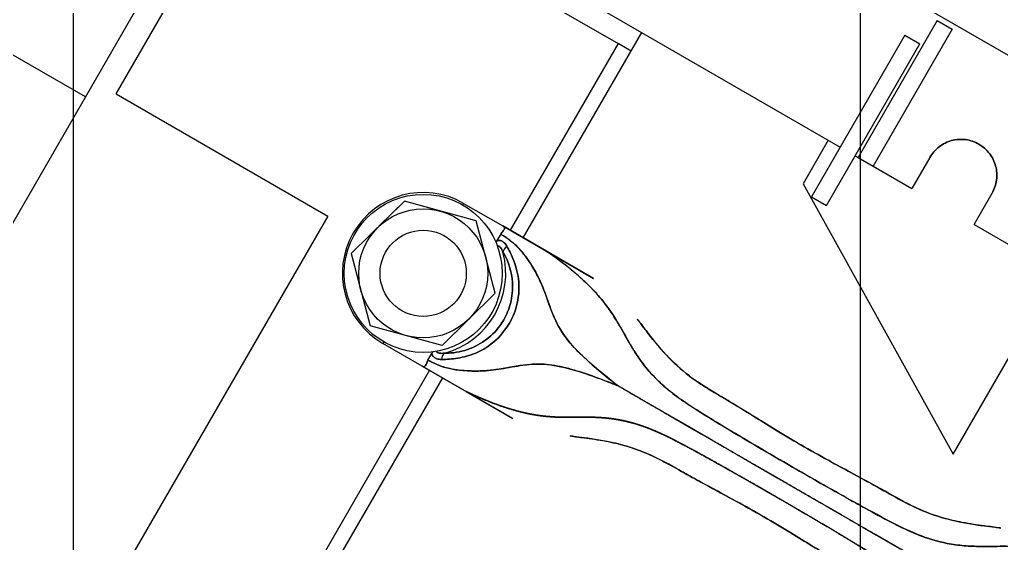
# Model space of a CAD drawing. Header units: metres. Extents: x 0 to 63075, y 0 to 44550.
# Drawn here: x 52174.53 to 52215.58, y 37444.13 to 37466.02 of the extents above; entities that cross this region are included whole.
import ezdxf

# ---------------------------------------------------------------- set-up
doc = ezdxf.new("R2010")
doc.units = ezdxf.units.M
doc.header["$LTSCALE"] = 75
for name, color, linetype in [('AI-Hatch mob', 7, 'Continuous'), ('GSB', 7, 'Continuous'), ('ML6', 1, 'Continuous'), ('SL1', 8, 'Continuous')]:
    doc.layers.add(name, color=color, linetype=linetype)

# ---------------------------------------------------------------- blocks, each defined once
blk = doc.blocks.new('A$C6bae614f')
at = {"layer": 'SL1'}
for p, q in [((361617.88, 24046.63), (361617.9, 24629.31)), ((361836.97, 24629.31), (361836.96, 24046.62)), ((361629.79, 24290.6), (361715.14, 24438.43)), ((361684.73, 24399.75), (361517.22, 24109.64)), ((361792.23, 24350.98), (361973.26, 24246.46)), ((361735.74, 24324.11), (361769.52, 24304.61)), ((361747.4, 24324.3), (361831.4, 24275.8)), ((361621.23, 24289.77), (361578.1, 24314.67)), ((361858.41, 24311.02), (361836.41, 24272.91)), ((361858.41, 24311.02), (361862.53, 24308.64)), ((361743.13, 24250.56), (361776.13, 24307.72)), ((361862.53, 24308.64), (361840.53, 24270.53)), ((361769.52, 24304.61), (361739.51, 24252.65)), ((361773.13, 24302.52), (361769.52, 24304.61)), ((361849.41, 24306.98), (361823.4, 24261.95)), ((361827.54, 24259.56), (361853.54, 24304.59)), ((361849.41, 24306.98), (361853.54, 24304.59)), ((361629.79, 24290.6), (361688.68, 24256.6)), ((361828.02, 24277.76), (361821.02, 24265.63)), ((361835.54, 24273.41), (361836.41, 24272.91)), ((361836.41, 24272.91), (361851.32, 24264.3)), ((361856.32, 24272.96), (361851.32, 24264.3)), ((361821.02, 24265.63), (361862.8, 24190.36)), ((361823.4, 24261.95), (361827.54, 24259.56)), ((361868.64, 24254.3), (361873.64, 24262.96)), ((361695.23, 24246.16), (361710.02, 24260.77)), ((361710.02, 24260.77), (361702.92, 24253.77)), ((361730.06, 24255.27), (361710.02, 24260.77)), ((361726.52, 24260.15), (361726.27, 24259.71)), ((361726.52, 24260.15), (361737.44, 24253.85)), ((361688.68, 24256.6), (361615.17, 24129.29)), ((361735.32, 24235.16), (361730.06, 24255.27)), ((361737.44, 24253.85), (361762.71, 24239.25)), ((361749.61, 24246.82), (361737.44, 24253.85)), ((361868.64, 24254.3), (361883.56, 24245.69)), ((361736.84, 24251.58), (361735.81, 24249.78)), ((361695.23, 24246.16), (361700.49, 24226.06)), ((361762.71, 24239.25), (361749.61, 24246.82)), ((361862.8, 24190.36), (361891.95, 24240.84)), ((361720.53, 24220.55), (361735.32, 24235.16)), ((361720.53, 24220.55), (361700.49, 24226.06)), ((361727.62, 24227.56), (361720.53, 24220.55)), ((361704.27, 24221.61), (361704.02, 24221.18)), ((361714.94, 24214.88), (361704.02, 24221.18)), ((361716.6, 24216.53), (361717.64, 24218.32)), ((361714.94, 24214.88), (361727.2, 24207.8)), ((361740.21, 24200.28), (361714.94, 24214.88)), ((361721.5, 24214.46), (361721.51, 24214.47)), ((361717.01, 24213.68), (361677.51, 24145.26)), ((361720.63, 24211.59), (361681.12, 24143.18)), ((361727.2, 24207.8), (361740.21, 24200.28))]:
    blk.add_line(p, q, dxfattribs=at)
for radius in [22, 17.96, 12]:
    blk.add_circle((361715.27, 24240.66), radius, dxfattribs=at)
for centre, radius, start, end in [((361715.27, 24240.66), 22.5, 59.9981, 239.9981), ((361738.4, 24250.67), 1.8, 141.5476, 149.9894), ((361738.47, 24248.24), 3.08, 150.0181, 161.8204), ((361715.27, 24240.66), 22.98, 285.0897, 14.9065), ((361718.17, 24215.63), 1.8, 150.004, 158.4816)]:
    blk.add_arc(centre, radius, start, end, dxfattribs=at)
for centre, major_axis, ratio, start_param, end_param in [((361740.21, 24247.3), (-2.61, -1.5), 0.580264, 5.036433, 5.849763), ((361724.82, 24214.02), (7.14, -4.37), 0.604145, 3.031721, 3.156716), ((361724.82, 24214.02), (-7.14, 4.37), 0.604145, 6.173313, 6.298309), ((361721.99, 24215.75), (0, 3.01), 0.580264, 0.433422, 1.246752)]:
    blk.add_ellipse(centre, major_axis=major_axis, ratio=ratio, start_param=start_param, end_param=end_param, dxfattribs=at)
for points, degree, knots in [([(361856.32, 24272.96), (361856.95, 24274.05), (361857.84, 24275.08), (361858.9, 24275.9), (361859.95, 24276.71), (361861.18, 24277.3), (361862.39, 24277.62), (361863.61, 24277.95), (361864.97, 24278.05), (361866.29, 24277.88), (361867.61, 24277.7), (361868.89, 24277.25), (361869.98, 24276.62), (361871.07, 24275.99), (361872.11, 24275.11), (361872.92, 24274.05), (361873.73, 24272.99), (361874.32, 24271.76), (361874.64, 24270.55), (361874.97, 24269.34), (361875.07, 24267.98), (361874.9, 24266.66), (361874.72, 24265.33), (361874.27, 24264.05), (361873.64, 24262.96)], 3, [0, 0, 0, 0, 0.376935, 0.376935, 0.376935, 0.753869, 0.753869, 0.753869, 1.130803, 1.130803, 1.130803, 1.507737, 1.507737, 1.507737, 1.88467, 1.88467, 1.88467, 2.261604, 2.261604, 2.261604, 2.638539, 2.638539, 2.638539, 3.015474, 3.015474, 3.015474, 3.015474]), ([(361873.64, 24262.96), (361874.27, 24264.05), (361874.72, 24265.33), (361874.9, 24266.66), (361875.07, 24267.98), (361874.97, 24269.34), (361874.64, 24270.55), (361874.32, 24271.76), (361873.73, 24272.99), (361872.92, 24274.05), (361872.11, 24275.11), (361871.07, 24275.99), (361869.98, 24276.62), (361868.89, 24277.25), (361867.61, 24277.7), (361866.29, 24277.88), (361864.97, 24278.05), (361863.61, 24277.95), (361862.39, 24277.62), (361861.18, 24277.3), (361859.95, 24276.71), (361858.9, 24275.9), (361857.84, 24275.08), (361856.95, 24274.05), (361856.32, 24272.96)], 3, [-3.015474, -3.015474, -3.015474, -3.015474, -2.638539, -2.638539, -2.638539, -2.261604, -2.261604, -2.261604, -1.88467, -1.88467, -1.88467, -1.507737, -1.507737, -1.507737, -1.130803, -1.130803, -1.130803, -0.753869, -0.753869, -0.753869, -0.376935, -0.376935, -0.376935, 0, 0, 0, 0]), ([(361737.44, 24253.85), (361737.49, 24253.82), (361737.53, 24253.79), (361737.58, 24253.76), (361737.69, 24253.69), (361737.78, 24253.61), (361737.84, 24253.52), (361737.89, 24253.45), (361737.92, 24253.38), (361737.93, 24253.31), (361737.93, 24253.23), (361737.91, 24253.14), (361737.87, 24253.05), (361737.83, 24252.94), (361737.75, 24252.81), (361737.66, 24252.68), (361737.57, 24252.54), (361737.46, 24252.4), (361737.34, 24252.25), (361737.23, 24252.1), (361737.11, 24251.95), (361736.99, 24251.8)], 3, [0, 0, 0, 0, 0.0220581, 0.0220581, 0.0220581, 0.0768058, 0.0768058, 0.0768058, 0.1203048, 0.1203048, 0.1203048, 0.1659501, 0.1659501, 0.1659501, 0.2233986, 0.2233986, 0.2233986, 0.2826797, 0.2826797, 0.2826797, 0.3405885, 0.3405885, 0.3405885, 0.3405885]), ([(361736.99, 24251.8), (361737.11, 24251.95), (361737.23, 24252.1), (361737.34, 24252.25), (361737.46, 24252.4), (361737.57, 24252.54), (361737.66, 24252.68), (361737.75, 24252.81), (361737.83, 24252.94), (361737.87, 24253.05), (361737.91, 24253.14), (361737.93, 24253.23), (361737.93, 24253.31), (361737.92, 24253.38), (361737.89, 24253.45), (361737.84, 24253.52), (361737.78, 24253.61), (361737.69, 24253.69), (361737.58, 24253.76), (361737.53, 24253.79), (361737.49, 24253.82), (361737.44, 24253.85)], 3, [-0.3405885, -0.3405885, -0.3405885, -0.3405885, -0.2826797, -0.2826797, -0.2826797, -0.2233986, -0.2233986, -0.2233986, -0.1659501, -0.1659501, -0.1659501, -0.1203048, -0.1203048, -0.1203048, -0.0768058, -0.0768058, -0.0768058, -0.0220581, -0.0220581, -0.0220581, 0, 0, 0, 0]), ([(361738.55, 24248.26), (361738.36, 24248.58), (361738.13, 24248.9), (361737.84, 24249.18), (361737.61, 24249.39), (361737.35, 24249.58), (361737.04, 24249.71), (361736.68, 24249.85), (361736.24, 24249.9), (361735.81, 24249.78)], 3, [167.925206, 167.925206, 167.925206, 167.925206, 169.988184, 169.988184, 169.988184, 171.578987, 171.578987, 171.578987, 173.407769, 173.407769, 173.407769, 173.407769]), ([(361735.81, 24249.78), (361736.24, 24249.9), (361736.68, 24249.85), (361737.04, 24249.71), (361737.35, 24249.58), (361737.61, 24249.39), (361737.84, 24249.18), (361738.13, 24248.9), (361738.36, 24248.58), (361738.55, 24248.26)], 3, [-173.407769, -173.407769, -173.407769, -173.407769, -171.578987, -171.578987, -171.578987, -169.988184, -169.988184, -169.988184, -167.925206, -167.925206, -167.925206, -167.925206]), ([(361769.55, 24209.32), (361765.19, 24212.74), (361761.42, 24215.82), (361758.42, 24218.85), (361756.85, 24220.44), (361755.49, 24222.02), (361754.35, 24223.67), (361753.51, 24224.88), (361752.79, 24226.13), (361752.17, 24227.45), (361751.02, 24229.87), (361750.2, 24232.52), (361749.19, 24235.19), (361748.73, 24236.41), (361748.23, 24237.64), (361747.66, 24238.84), (361747.42, 24239.33), (361747.17, 24239.82), (361746.91, 24240.3), (361745.85, 24242.31), (361744.65, 24244.32), (361743.24, 24246.09), (361742.09, 24247.54), (361740.78, 24248.83), (361739.36, 24249.9), (361738.8, 24250.33), (361738.22, 24250.72), (361737.64, 24251.09), (361737.37, 24251.25), (361737.11, 24251.42), (361736.84, 24251.58)], 3, [-189.85876, -189.85876, -189.85876, -189.85876, -163.716536, -163.716536, -163.716536, -150.002853, -150.002853, -150.002853, -139.929935, -139.929935, -139.929935, -121.355681, -121.355681, -121.355681, -112.841493, -112.841493, -112.841493, -109.354327, -109.354327, -109.354327, -94.94441, -94.94441, -94.94441, -83.12371, -83.12371, -83.12371, -78.464139, -78.464139, -78.464139, -76.375366, -76.375366, -76.375366, -76.375366]), ([(361736.84, 24251.58), (361738.73, 24250.51), (361740.49, 24249.14), (361742.03, 24247.47), (361743.22, 24246.18), (361744.29, 24244.71), (361745.27, 24243.19), (361745.58, 24242.73), (361745.87, 24242.25), (361746.15, 24241.78), (361747.39, 24239.65), (361748.35, 24237.41), (361749.19, 24235.19), (361749.92, 24233.24), (361750.56, 24231.31), (361751.29, 24229.47), (361751.56, 24228.78), (361751.85, 24228.11), (361752.16, 24227.45), (361753.21, 24225.24), (361754.55, 24223.23), (361756.23, 24221.25), (361757.93, 24219.25), (361759.98, 24217.28), (361762.32, 24215.22), (361763.74, 24213.98), (361765.26, 24212.71), (361766.88, 24211.41), (361767.74, 24210.72), (361768.63, 24210.02), (361769.55, 24209.32)], 3, [76.375366, 76.375366, 76.375366, 76.375366, 91.004827, 91.004827, 91.004827, 102.371023, 102.371023, 102.371023, 105.858123, 105.858123, 105.858123, 121.355681, 121.355681, 121.355681, 134.899902, 134.899902, 134.899902, 139.929935, 139.929935, 139.929935, 156.859694, 156.859694, 156.859694, 174.043446, 174.043446, 174.043446, 184.372878, 184.372878, 184.372878, 189.85876, 189.85876, 189.85876, 189.85876]), ([(361720.34, 24216.7), (361721.82, 24216.69), (361723.33, 24216.81), (361724.88, 24217.06), (361726.51, 24217.34), (361728.19, 24217.78), (361729.88, 24218.49), (361730.87, 24218.91), (361731.87, 24219.43), (361732.85, 24220.05), (361734.72, 24221.25), (361736.5, 24222.86), (361737.95, 24224.81), (361738.43, 24225.44), (361738.87, 24226.11), (361739.27, 24226.81), (361740.28, 24228.55), (361741.01, 24230.44), (361741.44, 24232.33), (361741.98, 24234.68), (361742.04, 24236.99), (361741.78, 24239.1), (361741.52, 24241.17), (361740.96, 24243.05), (361740.27, 24244.78), (361739.77, 24246.01), (361739.19, 24247.16), (361738.55, 24248.26)], 3, [6.16718, 6.16718, 6.16718, 6.16718, 15.103673, 15.103673, 15.103673, 24.516487, 24.516487, 24.516487, 30.047017, 30.047017, 30.047017, 40.621657, 40.621657, 40.621657, 44.091305, 44.091305, 44.091305, 52.805427, 52.805427, 52.805427, 63.661421, 63.661421, 63.661421, 74.37802, 74.37802, 74.37802, 82.005076, 82.005076, 82.005076, 82.005076]), ([(361738.55, 24248.26), (361739.19, 24247.16), (361739.77, 24246.01), (361740.27, 24244.78), (361740.96, 24243.05), (361741.52, 24241.17), (361741.78, 24239.1), (361742.04, 24236.99), (361741.98, 24234.68), (361741.44, 24232.33), (361741.01, 24230.44), (361740.28, 24228.55), (361739.27, 24226.81), (361738.87, 24226.11), (361738.43, 24225.44), (361737.95, 24224.81), (361736.5, 24222.86), (361734.72, 24221.25), (361732.85, 24220.05), (361731.87, 24219.43), (361730.87, 24218.91), (361729.88, 24218.49), (361728.19, 24217.78), (361726.51, 24217.34), (361724.88, 24217.06), (361723.33, 24216.81), (361721.82, 24216.69), (361720.34, 24216.7)], 3, [-82.005076, -82.005076, -82.005076, -82.005076, -74.37802, -74.37802, -74.37802, -63.661421, -63.661421, -63.661421, -52.805427, -52.805427, -52.805427, -44.091305, -44.091305, -44.091305, -40.621657, -40.621657, -40.621657, -30.047017, -30.047017, -30.047017, -24.516487, -24.516487, -24.516487, -15.103673, -15.103673, -15.103673, -6.16718, -6.16718, -6.16718, -6.16718]), ([(361737.48, 24246.57), (361737.36, 24246.88), (361737.21, 24247.18), (361737.05, 24247.46), (361736.92, 24247.67), (361736.77, 24247.87), (361736.61, 24248.03), (361736.45, 24248.18), (361736.28, 24248.28), (361736.12, 24248.29), (361736.05, 24248.3), (361735.98, 24248.29), (361735.92, 24248.25)], 3, [167.925206, 167.925206, 167.925206, 167.925206, 169.988184, 169.988184, 169.988184, 171.578987, 171.578987, 171.578987, 173.12274, 173.12274, 173.12274, 173.819791, 173.819791, 173.819791, 173.819791]), ([(361735.92, 24248.25), (361735.98, 24248.29), (361736.05, 24248.3), (361736.12, 24248.29), (361736.28, 24248.28), (361736.45, 24248.18), (361736.61, 24248.03), (361736.77, 24247.87), (361736.92, 24247.67), (361737.05, 24247.46), (361737.21, 24247.18), (361737.36, 24246.88), (361737.48, 24246.57)], 3, [-173.819791, -173.819791, -173.819791, -173.819791, -173.12274, -173.12274, -173.12274, -171.578987, -171.578987, -171.578987, -169.988184, -169.988184, -169.988184, -167.925206, -167.925206, -167.925206, -167.925206]), ([(361737.48, 24246.57), (361737.56, 24246.45), (361737.63, 24246.32), (361737.71, 24246.19), (361739.02, 24243.93), (361739.92, 24241.18), (361740.11, 24238.14), (361740.17, 24237.17), (361740.16, 24236.17), (361740.06, 24235.17), (361739.97, 24234.2), (361739.8, 24233.23), (361739.56, 24232.27), (361739.15, 24230.69), (361738.53, 24229.14), (361737.7, 24227.71), (361737.37, 24227.14), (361737.01, 24226.59), (361736.62, 24226.06), (361735.44, 24224.45), (361733.99, 24223.06), (361732.42, 24221.94), (361731.6, 24221.35), (361730.74, 24220.85), (361729.87, 24220.41), (361727.86, 24219.41), (361725.77, 24218.82), (361723.78, 24218.59), (361723.16, 24218.52), (361722.55, 24218.48), (361721.95, 24218.47), (361721.71, 24218.47), (361721.48, 24218.47), (361721.26, 24218.48)], 3, [-82.005076, -82.005076, -82.005076, -82.005076, -81.000298, -81.000298, -81.000298, -63.661421, -63.661421, -63.661421, -58.130974, -58.130974, -58.130974, -52.805427, -52.805427, -52.805427, -44.091305, -44.091305, -44.091305, -40.621657, -40.621657, -40.621657, -30.047017, -30.047017, -30.047017, -24.516487, -24.516487, -24.516487, -11.697206, -11.697206, -11.697206, -7.70391, -7.70391, -7.70391, -6.16718, -6.16718, -6.16718, -6.16718]), ([(361721.26, 24218.48), (361721.48, 24218.47), (361721.71, 24218.47), (361721.95, 24218.47), (361722.55, 24218.48), (361723.16, 24218.52), (361723.78, 24218.59), (361725.77, 24218.82), (361727.86, 24219.41), (361729.87, 24220.41), (361730.74, 24220.85), (361731.6, 24221.35), (361732.42, 24221.94), (361733.99, 24223.06), (361735.44, 24224.45), (361736.62, 24226.06), (361737.01, 24226.59), (361737.37, 24227.14), (361737.7, 24227.71), (361738.53, 24229.14), (361739.15, 24230.69), (361739.56, 24232.27), (361739.8, 24233.23), (361739.97, 24234.2), (361740.06, 24235.17), (361740.16, 24236.17), (361740.17, 24237.17), (361740.11, 24238.14), (361739.92, 24241.18), (361739.02, 24243.93), (361737.71, 24246.19), (361737.63, 24246.32), (361737.56, 24246.45), (361737.48, 24246.57)], 3, [6.16718, 6.16718, 6.16718, 6.16718, 7.70391, 7.70391, 7.70391, 11.697206, 11.697206, 11.697206, 24.516487, 24.516487, 24.516487, 30.047017, 30.047017, 30.047017, 40.621657, 40.621657, 40.621657, 44.091305, 44.091305, 44.091305, 52.805427, 52.805427, 52.805427, 58.130974, 58.130974, 58.130974, 63.661421, 63.661421, 63.661421, 81.000298, 81.000298, 81.000298, 82.005076, 82.005076, 82.005076, 82.005076]), ([(361861.15, 24165.51), (361858.53, 24166.02), (361855.78, 24166.84), (361852.93, 24167.98), (361851.23, 24168.66), (361849.48, 24169.46), (361847.73, 24170.33), (361846.78, 24170.81), (361845.82, 24171.31), (361844.86, 24171.81), (361839.18, 24174.79), (361833.56, 24177.92), (361827.97, 24181.09), (361824.67, 24182.96), (361821.38, 24184.85), (361818.11, 24186.74), (361814.84, 24188.64), (361811.58, 24190.54), (361808.31, 24192.46), (361804.25, 24194.84), (361800.17, 24197.25), (361796.14, 24199.71), (361794.91, 24200.46), (361793.68, 24201.22), (361792.47, 24201.99), (361791.57, 24202.56), (361790.63, 24203.14), (361789.72, 24203.73), (361786.11, 24206.07), (361782.91, 24208.56), (361780.31, 24211.14), (361778.23, 24213.2), (361776.53, 24215.32), (361775.1, 24217.41), (361772.63, 24221.03), (361770.95, 24224.59), (361768.65, 24228.23), (361767.86, 24229.49), (361767, 24230.76), (361766.02, 24232.04), (361765.04, 24233.32), (361763.95, 24234.61), (361762.73, 24235.9), (361760.68, 24238.09), (361758.26, 24240.28), (361755.72, 24242.31), (361755.2, 24242.72), (361754.68, 24243.13), (361754.15, 24243.54), (361752.65, 24244.68), (361751.13, 24245.77), (361749.61, 24246.82)], 3, [-352.427631, -352.427631, -352.427631, -352.427631, -336.181965, -336.181965, -336.181965, -326.46806, -326.46806, -326.46806, -321.157556, -321.157556, -321.157556, -289.724319, -289.724319, -289.724319, -271.167896, -271.167896, -271.167896, -252.608757, -252.608757, -252.608757, -229.615555, -229.615555, -229.615555, -222.559124, -222.559124, -222.559124, -217.253571, -217.253571, -217.253571, -196.146355, -196.146355, -196.146355, -179.210473, -179.210473, -179.210473, -150.002852, -150.002852, -150.002852, -139.929935, -139.929935, -139.929935, -129.86987, -129.86987, -129.86987, -112.841493, -112.841493, -112.841493, -109.354326, -109.354326, -109.354326, -99.457848, -99.457848, -99.457848, -99.457848]), ([(361749.61, 24246.82), (361754.31, 24243.72), (361759.06, 24239.81), (361762.75, 24235.89), (361763.97, 24234.6), (361765.08, 24233.3), (361766.05, 24232.02), (361769.37, 24227.68), (361771.23, 24223.54), (361773.85, 24219.33), (361774.65, 24218.05), (361775.51, 24216.77), (361776.5, 24215.48), (361777.62, 24214.02), (361778.89, 24212.56), (361780.34, 24211.12), (361781.53, 24209.94), (361782.83, 24208.78), (361784.27, 24207.65), (361785.7, 24206.51), (361787.26, 24205.4), (361788.87, 24204.32), (361789.75, 24203.73), (361790.66, 24203.15), (361791.57, 24202.58), (361797.05, 24199.11), (361802.66, 24195.76), (361808.27, 24192.47), (361811.54, 24190.55), (361814.81, 24188.65), (361818.09, 24186.75), (361823.37, 24183.71), (361828.66, 24180.69), (361833.99, 24177.7), (361836.01, 24176.57), (361838.04, 24175.45), (361840.06, 24174.34), (361841.33, 24173.65), (361842.6, 24172.96), (361843.88, 24172.29), (361846.9, 24170.69), (361849.96, 24169.15), (361852.91, 24167.97), (361855.77, 24166.84), (361858.53, 24166.03), (361861.15, 24165.51)], 3, [99.457848, 99.457848, 99.457848, 99.457848, 129.86987, 129.86987, 129.86987, 139.929935, 139.929935, 139.929935, 174.043446, 174.043446, 174.043446, 184.373651, 184.373651, 184.373651, 196.146355, 196.146355, 196.146355, 205.820019, 205.820019, 205.820019, 215.501826, 215.501826, 215.501826, 220.782179, 220.782179, 220.782179, 252.608757, 252.608757, 252.608757, 271.167896, 271.167896, 271.167896, 301.015961, 301.015961, 301.015961, 312.307603, 312.307603, 312.307603, 319.387218, 319.387218, 319.387218, 336.181965, 336.181965, 336.181965, 352.427631, 352.427631, 352.427631, 352.427631]), ([(361875.96, 24169.79), (361874.46, 24170), (361872.97, 24170.19), (361871.43, 24170.39), (361869.51, 24170.65), (361867.52, 24170.93), (361865.37, 24171.33), (361864.47, 24171.5), (361863.55, 24171.68), (361862.58, 24171.91), (361860.01, 24172.52), (361857.15, 24173.42), (361854.34, 24174.6), (361852.44, 24175.4), (361850.56, 24176.33), (361848.8, 24177.27), (361848.42, 24177.47), (361848.05, 24177.67), (361847.69, 24177.87), (361846.77, 24178.38), (361845.9, 24178.86), (361845.06, 24179.34), (361841.96, 24181.1), (361838.7, 24182.87), (361835, 24184.87), (361833.11, 24185.88), (361831.1, 24186.96), (361828.99, 24188.12), (361826.53, 24189.46), (361823.93, 24190.91), (361821.36, 24192.4), (361818.78, 24193.89), (361816.23, 24195.41), (361813.84, 24196.87), (361811.78, 24198.12), (361809.84, 24199.33), (361808.01, 24200.45), (361805.36, 24202.08), (361802.95, 24203.55), (361800.62, 24204.95), (361799.98, 24205.33), (361799.34, 24205.71), (361798.71, 24206.09), (361798.03, 24206.49), (361797.33, 24206.9), (361796.61, 24207.32), (361794.29, 24208.69), (361791.72, 24210.32), (361789.4, 24212.1), (361786.99, 24213.96), (361784.85, 24215.99), (361783.04, 24217.9), (361780.74, 24220.34), (361778.96, 24222.58), (361777.32, 24224.72), (361776.71, 24225.52), (361776.12, 24226.29), (361775.53, 24227.07), (361775.32, 24227.34), (361775.11, 24227.61), (361774.9, 24227.89)], 3, [-272.488303, -272.488303, -272.488303, -272.488303, -262.276851, -262.276851, -262.276851, -249.574952, -249.574952, -249.574952, -244.284398, -244.284398, -244.284398, -230.230834, -230.230834, -230.230834, -220.733414, -220.733414, -220.733414, -218.71724, -218.71724, -218.71724, -213.543303, -213.543303, -213.543303, -194.436375, -194.436375, -194.436375, -184.695524, -184.695524, -184.695524, -173.340942, -173.340942, -173.340942, -161.986919, -161.986919, -161.986919, -152.231151, -152.231151, -152.231151, -138.105718, -138.105718, -138.105718, -134.19856, -134.19856, -134.19856, -129.947225, -129.947225, -129.947225, -116.407631, -116.407631, -116.407631, -102.352909, -102.352909, -102.352909, -84.513158, -84.513158, -84.513158, -77.918037, -77.918037, -77.918037, -75.611942, -75.611942, -75.611942, -75.611942]), ([(361774.94, 24227.84), (361775.73, 24226.82), (361776.51, 24225.79), (361777.32, 24224.73), (361778.48, 24223.22), (361779.7, 24221.65), (361781.1, 24220), (361781.69, 24219.31), (361782.31, 24218.61), (361782.99, 24217.89), (361784.79, 24215.96), (361786.99, 24213.93), (361789.42, 24212.08), (361791.07, 24210.83), (361792.83, 24209.66), (361794.53, 24208.6), (361794.89, 24208.38), (361795.25, 24208.16), (361795.61, 24207.94), (361796.5, 24207.4), (361797.36, 24206.89), (361798.18, 24206.4), (361801.26, 24204.59), (361804.42, 24202.66), (361808.01, 24200.45), (361809.84, 24199.32), (361811.78, 24198.12), (361813.84, 24196.87), (361816.23, 24195.41), (361818.79, 24193.88), (361821.37, 24192.4), (361823.94, 24190.91), (361826.54, 24189.46), (361829, 24188.12), (361831.11, 24186.97), (361833.12, 24185.89), (361835, 24184.87), (361837.73, 24183.4), (361840.21, 24182.04), (361842.57, 24180.73), (361843.23, 24180.36), (361843.88, 24180), (361844.51, 24179.64), (361845.21, 24179.25), (361845.92, 24178.84), (361846.66, 24178.43), (361849, 24177.12), (361851.68, 24175.7), (361854.37, 24174.58), (361857.18, 24173.42), (361860.01, 24172.58), (361862.57, 24171.96), (361865.85, 24171.17), (361868.71, 24170.75), (361871.42, 24170.39), (361872.44, 24170.26), (361873.44, 24170.13), (361874.44, 24170), (361874.98, 24169.92), (361875.52, 24169.85), (361876.06, 24169.78)], 3, [75.723692, 75.723692, 75.723692, 75.723692, 84.513158, 84.513158, 84.513158, 97.085924, 97.085924, 97.085924, 102.352909, 102.352909, 102.352909, 116.407631, 116.407631, 116.407631, 125.93455, 125.93455, 125.93455, 127.963627, 127.963627, 127.963627, 133.115545, 133.115545, 133.115545, 152.231151, 152.231151, 152.231151, 161.986919, 161.986919, 161.986919, 173.340942, 173.340942, 173.340942, 184.695524, 184.695524, 184.695524, 194.436375, 194.436375, 194.436375, 208.537322, 208.537322, 208.537322, 212.448575, 212.448575, 212.448575, 216.745986, 216.745986, 216.745986, 230.230834, 230.230834, 230.230834, 244.284398, 244.284398, 244.284398, 262.276851, 262.276851, 262.276851, 269.049647, 269.049647, 269.049647, 272.690234, 272.690234, 272.690234, 272.690234]), ([(361720.34, 24216.7), (361719.9, 24216.71), (361719.46, 24216.76), (361719.02, 24216.91), (361718.78, 24217), (361718.53, 24217.13), (361718.31, 24217.3), (361718.01, 24217.54), (361717.75, 24217.89), (361717.64, 24218.32)], 3, [-98.269106, -98.269106, -98.269106, -98.269106, -95.925951, -95.925951, -95.925951, -94.595357, -94.595357, -94.595357, -92.783379, -92.783379, -92.783379, -92.783379]), ([(361717.64, 24218.32), (361717.75, 24217.89), (361718.01, 24217.54), (361718.31, 24217.3), (361718.53, 24217.13), (361718.78, 24217), (361719.02, 24216.91), (361719.46, 24216.76), (361719.9, 24216.71), (361720.34, 24216.7)], 3, [92.783379, 92.783379, 92.783379, 92.783379, 94.595357, 94.595357, 94.595357, 95.925951, 95.925951, 95.925951, 98.269106, 98.269106, 98.269106, 98.269106]), ([(361721.26, 24218.48), (361720.88, 24218.42), (361720.51, 24218.39), (361720.14, 24218.41), (361719.94, 24218.42), (361719.73, 24218.45), (361719.56, 24218.5), (361719.42, 24218.54), (361719.3, 24218.6), (361719.2, 24218.67), (361719.13, 24218.73), (361719.07, 24218.8), (361719.04, 24218.88), (361719.03, 24218.91), (361719.02, 24218.95), (361719.02, 24218.98)], 3, [-98.269106, -98.269106, -98.269106, -98.269106, -95.925951, -95.925951, -95.925951, -94.595357, -94.595357, -94.595357, -93.577254, -93.577254, -93.577254, -92.744769, -92.744769, -92.744769, -92.371717, -92.371717, -92.371717, -92.371717]), ([(361719.02, 24218.98), (361719.02, 24218.95), (361719.03, 24218.91), (361719.04, 24218.88), (361719.07, 24218.8), (361719.13, 24218.73), (361719.2, 24218.67), (361719.3, 24218.6), (361719.42, 24218.54), (361719.56, 24218.5), (361719.73, 24218.45), (361719.94, 24218.42), (361720.14, 24218.41), (361720.51, 24218.39), (361720.88, 24218.42), (361721.26, 24218.48)], 3, [92.371717, 92.371717, 92.371717, 92.371717, 92.744769, 92.744769, 92.744769, 93.577254, 93.577254, 93.577254, 94.595357, 94.595357, 94.595357, 95.925951, 95.925951, 95.925951, 98.269106, 98.269106, 98.269106, 98.269106]), ([(361714.94, 24214.88), (361714.98, 24214.85), (361715.03, 24214.82), (361715.08, 24214.8), (361715.2, 24214.74), (361715.32, 24214.7), (361715.42, 24214.69), (361715.51, 24214.68), (361715.58, 24214.69), (361715.65, 24214.72), (361715.72, 24214.76), (361715.79, 24214.82), (361715.85, 24214.9), (361715.92, 24215), (361715.99, 24215.12), (361716.06, 24215.27), (361716.13, 24215.42), (361716.2, 24215.58), (361716.27, 24215.76), (361716.35, 24215.93), (361716.42, 24216.11), (361716.49, 24216.29)], 3, [-0.3428358, -0.3428358, -0.3428358, -0.3428358, -0.3206195, -0.3206195, -0.3206195, -0.2650135, -0.2650135, -0.2650135, -0.2213343, -0.2213343, -0.2213343, -0.1751913, -0.1751913, -0.1751913, -0.117196, -0.117196, -0.117196, -0.0579231, -0.0579231, -0.0579231, -0.000001, -0.000001, -0.000001, -0.000001]), ([(361716.49, 24216.29), (361716.42, 24216.11), (361716.35, 24215.93), (361716.27, 24215.76), (361716.2, 24215.58), (361716.13, 24215.42), (361716.06, 24215.27), (361715.99, 24215.12), (361715.92, 24215), (361715.85, 24214.9), (361715.79, 24214.82), (361715.72, 24214.76), (361715.65, 24214.72), (361715.58, 24214.69), (361715.51, 24214.68), (361715.42, 24214.69), (361715.32, 24214.7), (361715.2, 24214.74), (361715.08, 24214.8), (361715.03, 24214.82), (361714.98, 24214.85), (361714.94, 24214.88)], 3, [0.000001, 0.000001, 0.000001, 0.000001, 0.0579231, 0.0579231, 0.0579231, 0.117196, 0.117196, 0.117196, 0.1751913, 0.1751913, 0.1751913, 0.2213343, 0.2213343, 0.2213343, 0.2650135, 0.2650135, 0.2650135, 0.3206195, 0.3206195, 0.3206195, 0.3428358, 0.3428358, 0.3428358, 0.3428358]), ([(361769.55, 24209.32), (361764.43, 24211.38), (361759.9, 24213.08), (361755.79, 24214.16), (361753.63, 24214.73), (361751.58, 24215.13), (361749.59, 24215.31), (361748.11, 24215.44), (361746.66, 24215.45), (361745.2, 24215.34), (361742.51, 24215.15), (361739.78, 24214.55), (361736.94, 24214.09), (361735.64, 24213.88), (361734.31, 24213.7), (361732.97, 24213.6), (361731.33, 24213.47), (361729.66, 24213.45), (361727.99, 24213.52), (361726.18, 24213.6), (361724.38, 24213.79), (361722.65, 24214.17), (361721.46, 24214.43), (361720.3, 24214.79), (361719.21, 24215.25), (361718.31, 24215.62), (361717.45, 24216.07), (361716.6, 24216.53)], 3, [-189.794553, -189.794553, -189.794553, -189.794553, -163.774036, -163.774036, -163.774036, -150.097496, -150.097496, -150.097496, -139.932828, -139.932828, -139.932828, -121.169317, -121.169317, -121.169317, -112.553139, -112.553139, -112.553139, -102.04043, -102.04043, -102.04043, -90.671192, -90.671192, -90.671192, -82.802158, -82.802158, -82.802158, -76.33323, -76.33323, -76.33323, -76.33323]), ([(361716.6, 24216.53), (361718.44, 24215.46), (361720.49, 24214.66), (361722.66, 24214.18), (361723.85, 24213.92), (361725.08, 24213.75), (361726.32, 24213.64), (361727.98, 24213.49), (361729.66, 24213.43), (361731.32, 24213.5), (361733.23, 24213.57), (361735.11, 24213.81), (361736.94, 24214.1), (361739.01, 24214.43), (361741.02, 24214.83), (361743, 24215.11), (361743.73, 24215.21), (361744.46, 24215.3), (361745.19, 24215.35), (361747.63, 24215.53), (361750.06, 24215.35), (361752.62, 24214.87), (361755.21, 24214.39), (361757.94, 24213.6), (361760.9, 24212.59), (361762.69, 24211.99), (361764.56, 24211.31), (361766.5, 24210.55), (361767.5, 24210.16), (361768.52, 24209.75), (361769.55, 24209.32)], 3, [76.33323, 76.33323, 76.33323, 76.33323, 90.671192, 90.671192, 90.671192, 98.537872, 98.537872, 98.537872, 109.04888, 109.04888, 109.04888, 121.169317, 121.169317, 121.169317, 134.859162, 134.859162, 134.859162, 139.932828, 139.932828, 139.932828, 156.935766, 156.935766, 156.935766, 174.121099, 174.121099, 174.121099, 184.470895, 184.470895, 184.470895, 189.794553, 189.794553, 189.794553, 189.794553]), ([(361861.88, 24156.03), (361859.77, 24157.25), (361857.55, 24158.52), (361855.32, 24159.81), (361853.05, 24161.12), (361850.75, 24162.45), (361850.01, 24162.87), (361849.27, 24163.3), (361848.54, 24163.72), (361847.8, 24164.15), (361847.06, 24164.57), (361846.55, 24164.87), (361846.05, 24165.16), (361845.55, 24165.45), (361845.05, 24165.74), (361844.55, 24166.02), (361844.3, 24166.17), (361844.05, 24166.31), (361843.8, 24166.46), (361843.55, 24166.6), (361843.3, 24166.74), (361843.14, 24166.84), (361842.98, 24166.93), (361842.82, 24167.02), (361842.66, 24167.11), (361842.5, 24167.21), (361839.66, 24168.85), (361836.87, 24170.45), (361834.11, 24172.06), (361831.41, 24173.61), (361828.76, 24175.14), (361826.26, 24176.58), (361823.79, 24178.01), (361821.34, 24179.42), (361818.9, 24180.83), (361816.48, 24182.23), (361815.22, 24182.96), (361813.96, 24183.68), (361812.69, 24184.41), (361811.42, 24185.14), (361810.15, 24185.88), (361807.05, 24187.67), (361803.91, 24189.48), (361800.74, 24191.31), (361797.49, 24193.19), (361794.17, 24195.11), (361793.34, 24195.59), (361792.51, 24196.07), (361791.68, 24196.55), (361790.84, 24197.03), (361790, 24197.52), (361789.86, 24197.6), (361789.72, 24197.68), (361789.58, 24197.76), (361789.44, 24197.84), (361789.3, 24197.92), (361789.23, 24197.96), (361789.17, 24198), (361789.1, 24198.04), (361789.04, 24198.08), (361788.97, 24198.11), (361788.83, 24198.2), (361788.68, 24198.28), (361788.54, 24198.36), (361788.39, 24198.45), (361788.25, 24198.53), (361788.18, 24198.57), (361788.11, 24198.61), (361788.04, 24198.65), (361787.97, 24198.69), (361787.89, 24198.74), (361787.45, 24198.99), (361787.05, 24199.22), (361786.63, 24199.46), (361786.22, 24199.7), (361785.8, 24199.95), (361785.66, 24200.03), (361785.52, 24200.11), (361785.38, 24200.19), (361785.24, 24200.27), (361785.1, 24200.35), (361783.24, 24201.42), (361781.35, 24202.51), (361779.49, 24203.59), (361777.63, 24204.66), (361775.8, 24205.72), (361774.77, 24206.31), (361773.75, 24206.9), (361772.74, 24207.48), (361771.75, 24208.06), (361770.76, 24208.63), (361770.55, 24208.75), (361770.34, 24208.86), (361770.14, 24208.98), (361769.93, 24209.1), (361769.73, 24209.22), (361769.71, 24209.23), (361769.69, 24209.24), (361769.67, 24209.25), (361769.66, 24209.27), (361769.65, 24209.28), (361769.64, 24209.28), (361769.63, 24209.29), (361769.62, 24209.29), (361769.61, 24209.29), (361769.6, 24209.3), (361769.59, 24209.3), (361769.58, 24209.3), (361769.57, 24209.31), (361769.56, 24209.32), (361769.55, 24209.32)], 5, [0, 0, 0, 0, 0, 0, 26.797593, 26.797593, 26.797593, 26.797593, 26.797593, 35.410814, 35.410814, 35.410814, 35.410814, 35.410814, 41.391463, 41.391463, 41.391463, 41.391463, 41.391463, 44.381783, 44.381783, 44.381783, 44.381783, 44.381783, 46.331689, 46.331689, 46.331689, 46.331689, 46.331689, 80.561873, 80.561873, 80.561873, 80.561873, 80.561873, 112.909619, 112.909619, 112.909619, 112.909619, 112.909619, 129.761883, 129.761883, 129.761883, 129.761883, 129.761883, 170.756643, 170.756643, 170.756643, 170.756643, 170.756643, 180.985759, 180.985759, 180.985759, 180.985759, 180.985759, 182.692621, 182.692621, 182.692621, 182.692621, 182.692621, 183.546052, 183.546052, 183.546052, 183.546052, 183.546052, 185.311411, 185.311411, 185.311411, 185.311411, 185.311411, 186.132361, 186.132361, 186.132361, 186.132361, 186.132361, 191.051744, 191.051744, 191.051744, 191.051744, 191.051744, 192.697568, 192.697568, 192.697568, 192.697568, 192.697568, 214.511114, 214.511114, 214.511114, 214.511114, 214.511114, 226.76189, 226.76189, 226.76189, 226.76189, 226.76189, 229.351692, 229.351692, 229.351692, 229.351692, 229.351692, 229.564694, 229.564694, 229.564694, 229.564694, 229.564694, 229.676434, 229.676434, 229.676434, 229.676434, 229.676434, 229.788173, 229.788173, 229.788173, 229.788173, 229.788173, 229.788173]), ([(361769.55, 24209.32), (361772.11, 24207.85), (361774.75, 24206.33), (361777.44, 24204.77), (361780.21, 24203.17), (361782.96, 24201.58), (361783.25, 24201.42), (361783.53, 24201.25), (361783.82, 24201.09), (361784.1, 24200.92), (361784.39, 24200.76), (361784.46, 24200.72), (361784.54, 24200.67), (361784.61, 24200.63), (361784.68, 24200.59), (361784.75, 24200.55), (361784.89, 24200.47), (361785.03, 24200.39), (361785.17, 24200.31), (361785.32, 24200.22), (361785.46, 24200.14), (361785.89, 24199.89), (361786.31, 24199.65), (361786.73, 24199.41), (361787.14, 24199.17), (361787.56, 24198.93), (361787.62, 24198.89), (361787.68, 24198.86), (361787.76, 24198.81), (361787.83, 24198.77), (361787.9, 24198.73), (361788.05, 24198.65), (361788.19, 24198.57), (361788.32, 24198.49), (361788.45, 24198.41), (361788.58, 24198.34), (361789.13, 24198.02), (361789.7, 24197.69), (361790.27, 24197.36), (361790.83, 24197.04), (361791.4, 24196.71), (361793.98, 24195.22), (361796.52, 24193.75), (361799.03, 24192.31), (361801.48, 24190.89), (361803.9, 24189.49), (361805.17, 24188.76), (361806.42, 24188.03), (361807.67, 24187.31), (361808.91, 24186.6), (361810.15, 24185.88), (361810.78, 24185.52), (361811.42, 24185.15), (361812.05, 24184.78), (361812.69, 24184.42), (361813.32, 24184.05), (361815.67, 24182.7), (361818.01, 24181.34), (361820.38, 24179.98), (361822.74, 24178.61), (361825.12, 24177.24), (361827.71, 24175.74), (361830.33, 24174.23), (361833.01, 24172.69), (361835.73, 24171.11), (361838.5, 24169.51), (361839.14, 24169.15), (361839.77, 24168.78), (361840.41, 24168.41), (361841.05, 24168.04), (361841.7, 24167.67), (361841.78, 24167.62), (361841.86, 24167.58), (361841.94, 24167.53), (361842.02, 24167.48), (361842.1, 24167.44), (361843.8, 24166.45), (361845.48, 24165.48), (361847.23, 24164.47), (361848.99, 24163.46), (361850.75, 24162.45), (361851.87, 24161.8), (361852.99, 24161.15), (361854.1, 24160.51), (361855.21, 24159.88), (361856.3, 24159.25), (361856.72, 24159), (361857.14, 24158.76), (361857.55, 24158.53), (361857.97, 24158.29), (361858.38, 24158.05), (361858.83, 24157.79), (361859.29, 24157.53), (361859.74, 24157.27), (361860.19, 24157.01), (361860.63, 24156.75), (361860.83, 24156.63), (361861.03, 24156.52), (361861.23, 24156.41), (361861.43, 24156.3), (361861.62, 24156.18), (361861.65, 24156.17), (361861.67, 24156.15), (361861.7, 24156.14), (361861.72, 24156.12), (361861.75, 24156.1), (361861.76, 24156.09), (361861.77, 24156.09), (361861.79, 24156.08), (361861.8, 24156.07), (361861.82, 24156.07), (361861.83, 24156.06), (361861.84, 24156.06), (361861.85, 24156.05), (361861.87, 24156.04), (361861.88, 24156.03)], 5, [-229.788173, -229.788173, -229.788173, -229.788173, -229.788173, -229.788173, -197.684471, -197.684471, -197.684471, -197.684471, -197.684471, -194.340395, -194.340395, -194.340395, -194.340395, -194.340395, -193.504375, -193.504375, -193.504375, -193.504375, -193.504375, -191.861548, -191.861548, -191.861548, -191.861548, -191.861548, -186.871655, -186.871655, -186.871655, -186.871655, -186.871655, -186.132361, -186.132361, -186.132361, -186.132361, -186.132361, -184.475393, -184.475393, -184.475393, -184.475393, -184.475393, -177.572035, -177.572035, -177.572035, -177.572035, -177.572035, -146.15299, -146.15299, -146.15299, -146.15299, -146.15299, -129.761883, -129.761883, -129.761883, -129.761883, -129.761883, -121.327822, -121.327822, -121.327822, -121.327822, -121.327822, -90.088012, -90.088012, -90.088012, -90.088012, -90.088012, -56.060113, -56.060113, -56.060113, -56.060113, -56.060113, -48.260491, -48.260491, -48.260491, -48.260491, -48.260491, -47.285538, -47.285538, -47.285538, -47.285538, -47.285538, -26.797593, -26.797593, -26.797593, -26.797593, -26.797593, -13.677921, -13.677921, -13.677921, -13.677921, -13.677921, -8.679722, -8.679722, -8.679722, -8.679722, -8.679722, -3.125833, -3.125833, -3.125833, -3.125833, -3.125833, -0.658154, -0.658154, -0.658154, -0.658154, -0.658154, -0.329086, -0.329086, -0.329086, -0.329086, -0.329086, -0.164543, -0.164543, -0.164543, -0.164543, -0.164543, 0, 0, 0, 0, 0, 0]), ([(361881.49, 24118.71), (361880.77, 24119.21), (361880.04, 24119.71), (361879.31, 24120.24), (361878.59, 24120.77), (361877.87, 24121.31), (361875.83, 24122.82), (361873.83, 24124.42), (361871.93, 24126.08), (361870.19, 24127.77), (361868.61, 24129.46), (361868.25, 24129.85), (361867.9, 24130.24), (361867.55, 24130.63), (361867.22, 24131.02), (361866.89, 24131.41), (361866.1, 24132.35), (361865.37, 24133.29), (361864.69, 24134.23), (361864.05, 24135.16), (361863.45, 24136.09), (361862.63, 24137.35), (361861.88, 24138.6), (361861.17, 24139.84), (361860.48, 24141.08), (361859.78, 24142.32), (361859.38, 24143.02), (361858.98, 24143.73), (361858.57, 24144.43), (361858.15, 24145.14), (361857.71, 24145.84), (361857.38, 24146.38), (361857.03, 24146.92), (361856.67, 24147.46), (361856.3, 24148), (361855.92, 24148.54), (361855.73, 24148.81), (361855.53, 24149.08), (361855.33, 24149.35), (361855.13, 24149.62), (361854.92, 24149.89), (361854.29, 24150.71), (361853.62, 24151.53), (361852.91, 24152.34), (361852.15, 24153.16), (361851.34, 24153.97), (361851.07, 24154.24), (361850.79, 24154.51), (361850.51, 24154.78), (361850.22, 24155.05), (361849.93, 24155.32), (361849.64, 24155.59), (361849.34, 24155.86), (361849.04, 24156.12), (361848.73, 24156.39), (361848.42, 24156.65), (361847.87, 24157.11), (361847.31, 24157.57), (361846.74, 24158.02), (361846.14, 24158.47), (361845.54, 24158.92), (361844.93, 24159.37), (361844.31, 24159.81), (361843.68, 24160.26), (361843.03, 24160.7), (361842.38, 24161.13), (361841.85, 24161.48), (361841.32, 24161.83), (361840.77, 24162.19), (361840.23, 24162.54), (361839.68, 24162.89), (361836.43, 24164.96), (361833.1, 24166.97), (361829.78, 24168.95), (361826.47, 24170.92), (361823.15, 24172.87), (361821.2, 24174.02), (361819.24, 24175.16), (361817.28, 24176.3), (361815.32, 24177.44), (361813.36, 24178.57), (361810.19, 24180.4), (361807.04, 24182.21), (361803.85, 24184.02), (361800.66, 24185.83), (361797.45, 24187.63), (361796.22, 24188.31), (361794.99, 24189), (361793.76, 24189.68), (361792.53, 24190.36), (361791.3, 24191.03), (361790.54, 24191.44), (361789.77, 24191.86), (361789, 24192.27), (361788.23, 24192.68), (361787.46, 24193.09), (361786.89, 24193.39), (361786.32, 24193.68), (361785.74, 24193.98), (361785.16, 24194.28), (361784.58, 24194.57), (361783.34, 24195.2), (361782.09, 24195.81), (361780.86, 24196.37), (361779.64, 24196.9), (361778.43, 24197.38), (361777.92, 24197.58), (361777.41, 24197.78), (361776.9, 24197.96), (361776.4, 24198.14), (361775.9, 24198.31), (361774.19, 24198.88), (361772.51, 24199.36), (361770.88, 24199.73), (361769.3, 24200.01), (361767.76, 24200.22), (361767.28, 24200.28), (361766.8, 24200.34), (361766.33, 24200.39), (361765.86, 24200.43), (361765.39, 24200.47), (361763.99, 24200.58), (361762.62, 24200.63), (361761.29, 24200.65), (361759.98, 24200.64), (361758.66, 24200.63), (361758.09, 24200.62), (361757.51, 24200.62), (361756.93, 24200.61), (361756.35, 24200.61), (361755.77, 24200.6), (361755.18, 24200.6), (361754.6, 24200.61), (361754, 24200.61), (361753.4, 24200.63), (361752.8, 24200.65), (361751.9, 24200.68), (361750.99, 24200.73), (361750.06, 24200.8), (361749.11, 24200.9), (361748.15, 24201.02), (361747.18, 24201.14), (361746.2, 24201.3), (361745.19, 24201.48), (361744.17, 24201.69), (361743.12, 24201.93), (361742.24, 24202.14), (361741.34, 24202.37), (361740.43, 24202.62), (361739.52, 24202.89), (361738.6, 24203.18), (361737.68, 24203.48), (361736.76, 24203.79), (361735.83, 24204.12), (361734.91, 24204.46), (361733.99, 24204.82), (361733.62, 24204.97), (361733.24, 24205.12), (361732.87, 24205.27), (361732.5, 24205.43), (361732.13, 24205.58), (361731.76, 24205.74), (361731.39, 24205.89), (361731.02, 24206.05), (361730.66, 24206.21), (361730.3, 24206.37), (361729.93, 24206.53), (361729.57, 24206.69), (361729.21, 24206.86), (361728.86, 24207.02), (361728.5, 24207.18), (361728.24, 24207.31), (361727.98, 24207.43), (361727.72, 24207.55), (361727.46, 24207.67), (361727.2, 24207.8)], 5, [-442.480819, -442.480819, -442.480819, -442.480819, -442.480819, -442.480819, -434.596751, -434.596751, -434.596751, -434.596751, -434.596751, -412.38496, -412.38496, -412.38496, -412.38496, -412.38496, -407.268603, -407.268603, -407.268603, -407.268603, -407.268603, -394.932351, -394.932351, -394.932351, -394.932351, -394.932351, -378.178508, -378.178508, -378.178508, -378.178508, -378.178508, -368.652877, -368.652877, -368.652877, -368.652877, -368.652877, -361.405294, -361.405294, -361.405294, -361.405294, -361.405294, -357.78144, -357.78144, -357.78144, -357.78144, -357.78144, -346.753527, -346.753527, -346.753527, -346.753527, -346.753527, -343.051339, -343.051339, -343.051339, -343.051339, -343.051339, -339.349151, -339.349151, -339.349151, -339.349151, -339.349151, -332.858499, -332.858499, -332.858499, -332.858499, -332.858499, -326.367847, -326.367847, -326.367847, -326.367847, -326.367847, -321.049622, -321.049622, -321.049622, -321.049622, -321.049622, -289.603083, -289.603083, -289.603083, -289.603083, -289.603083, -271.106535, -271.106535, -271.106535, -271.106535, -271.106535, -241.206619, -241.206619, -241.206619, -241.206619, -241.206619, -229.803297, -229.803297, -229.803297, -229.803297, -229.803297, -222.695627, -222.695627, -222.695627, -222.695627, -222.695627, -217.357026, -217.357026, -217.357026, -217.357026, -217.357026, -205.868393, -205.868393, -205.868393, -205.868393, -205.868393, -201.009794, -201.009794, -201.009794, -201.009794, -201.009794, -184.470895, -184.470895, -184.470895, -184.470895, -184.470895, -179.298025, -179.298025, -179.298025, -179.298025, -179.298025, -163.774036, -163.774036, -163.774036, -163.774036, -163.774036, -156.935766, -156.935766, -156.935766, -156.935766, -156.935766, -150.097496, -150.097496, -150.097496, -150.097496, -150.097496, -139.932828, -139.932828, -139.932828, -139.932828, -139.932828, -129.785496, -129.785496, -129.785496, -129.785496, -129.785496, -121.169317, -121.169317, -121.169317, -121.169317, -121.169317, -112.553139, -112.553139, -112.553139, -112.553139, -112.553139, -109.04888, -109.04888, -109.04888, -109.04888, -109.04888, -105.544621, -105.544621, -105.544621, -105.544621, -105.544621, -102.04043, -102.04043, -102.04043, -102.04043, -102.04043, -99.481082, -99.481082, -99.481082, -99.481082, -99.481082, -99.481082]), ([(361727.2, 24207.8), (361730.3, 24206.35), (361733.4, 24204.93), (361736.76, 24203.66), (361740.02, 24202.66), (361743.13, 24201.93), (361743.65, 24201.81), (361744.16, 24201.7), (361744.67, 24201.59), (361745.18, 24201.49), (361745.68, 24201.4), (361746.18, 24201.31), (361746.68, 24201.23), (361747.17, 24201.15), (361747.66, 24201.08), (361748.14, 24201.02), (361749.12, 24200.9), (361750.07, 24200.8), (361750.99, 24200.73), (361751.91, 24200.68), (361752.8, 24200.65), (361753.41, 24200.63), (361754, 24200.61), (361754.59, 24200.61), (361755.18, 24200.6), (361755.76, 24200.61), (361757.23, 24200.61), (361758.68, 24200.63), (361760.12, 24200.65), (361761.6, 24200.65), (361763.11, 24200.6), (361763.56, 24200.58), (361764.02, 24200.56), (361764.48, 24200.53), (361764.94, 24200.5), (361765.4, 24200.47), (361766.92, 24200.34), (361768.48, 24200.16), (361770.09, 24199.89), (361771.74, 24199.53), (361773.43, 24199.06), (361773.92, 24198.93), (361774.41, 24198.79), (361774.9, 24198.64), (361775.4, 24198.48), (361775.9, 24198.31), (361777.39, 24197.8), (361778.92, 24197.22), (361780.48, 24196.56), (361782.06, 24195.82), (361783.63, 24195.04), (361784.21, 24194.76), (361784.78, 24194.48), (361785.36, 24194.18), (361785.93, 24193.88), (361786.51, 24193.58), (361789.94, 24191.8), (361793.36, 24189.92), (361796.78, 24188.01), (361800.18, 24186.1), (361803.56, 24184.18), (361804.54, 24183.62), (361805.53, 24183.06), (361806.51, 24182.5), (361807.49, 24181.94), (361808.48, 24181.38), (361808.97, 24181.1), (361809.46, 24180.82), (361809.95, 24180.53), (361810.44, 24180.25), (361810.93, 24179.97), (361811.18, 24179.83), (361811.42, 24179.69), (361811.67, 24179.54), (361811.92, 24179.4), (361812.16, 24179.26), (361812.28, 24179.19), (361812.41, 24179.12), (361812.53, 24179.05), (361812.65, 24178.98), (361812.77, 24178.91), (361816.06, 24177.01), (361819.31, 24175.13), (361822.58, 24173.21), (361825.85, 24171.28), (361829.13, 24169.33), (361830.32, 24168.62), (361831.51, 24167.91), (361832.71, 24167.19), (361833.9, 24166.47), (361835.08, 24165.75), (361835.82, 24165.3), (361836.56, 24164.84), (361837.3, 24164.38), (361838.05, 24163.92), (361838.78, 24163.46), (361839.32, 24163.11), (361839.86, 24162.77), (361840.42, 24162.41), (361840.97, 24162.06), (361841.51, 24161.7), (361843.01, 24160.72), (361844.46, 24159.74), (361845.87, 24158.72), (361847.19, 24157.69), (361848.43, 24156.64), (361848.74, 24156.38), (361849.05, 24156.11), (361849.35, 24155.85), (361849.65, 24155.58), (361849.94, 24155.31), (361850.81, 24154.51), (361851.64, 24153.7), (361852.42, 24152.88), (361853.16, 24152.05), (361853.85, 24151.23), (361854.07, 24150.96), (361854.29, 24150.69), (361854.51, 24150.42), (361854.72, 24150.15), (361854.93, 24149.88), (361855.34, 24149.34), (361855.74, 24148.81), (361856.12, 24148.27), (361856.49, 24147.73), (361856.85, 24147.19), (361857.97, 24145.5), (361858.97, 24143.81), (361859.88, 24142.14), (361860.81, 24140.47), (361861.8, 24138.78), (361862.42, 24137.71), (361863.08, 24136.62), (361863.78, 24135.54), (361864.53, 24134.45), (361865.35, 24133.35), (361865.93, 24132.58), (361866.55, 24131.8), (361867.2, 24131.02), (361867.89, 24130.24), (361868.62, 24129.46), (361869.34, 24128.68), (361870.1, 24127.9), (361870.9, 24127.12), (361871.73, 24126.35), (361872.58, 24125.59), (361873.25, 24124.99), (361873.94, 24124.4), (361874.64, 24123.82), (361875.35, 24123.24), (361876.07, 24122.68), (361876.79, 24122.11), (361877.51, 24121.56), (361878.24, 24121.02), (361878.97, 24120.49), (361879.7, 24119.96), (361880.06, 24119.71), (361880.42, 24119.45), (361880.78, 24119.2), (361881.13, 24118.95), (361881.49, 24118.71)], 5, [99.481082, 99.481082, 99.481082, 99.481082, 99.481082, 99.481082, 129.785496, 129.785496, 129.785496, 129.785496, 129.785496, 134.859162, 134.859162, 134.859162, 134.859162, 134.859162, 139.932828, 139.932828, 139.932828, 139.932828, 139.932828, 150.097496, 150.097496, 150.097496, 150.097496, 150.097496, 156.935766, 156.935766, 156.935766, 156.935766, 156.935766, 174.121099, 174.121099, 174.121099, 174.121099, 174.121099, 179.298025, 179.298025, 179.298025, 179.298025, 179.298025, 196.151115, 196.151115, 196.151115, 196.151115, 196.151115, 201.009794, 201.009794, 201.009794, 201.009794, 201.009794, 215.594279, 215.594279, 215.594279, 215.594279, 215.594279, 220.911218, 220.911218, 220.911218, 220.911218, 220.911218, 252.60994, 252.60994, 252.60994, 252.60994, 252.60994, 261.857499, 261.857499, 261.857499, 261.857499, 261.857499, 266.481908, 266.481908, 266.481908, 266.481908, 266.481908, 268.794209, 268.794209, 268.794209, 268.794209, 268.794209, 269.950372, 269.950372, 269.950372, 269.950372, 269.950372, 300.898069, 300.898069, 300.898069, 300.898069, 300.898069, 312.193055, 312.193055, 312.193055, 312.193055, 312.193055, 319.280237, 319.280237, 319.280237, 319.280237, 319.280237, 324.593539, 324.593539, 324.593539, 324.593539, 324.593539, 339.349151, 339.349151, 339.349151, 339.349151, 339.349151, 343.051339, 343.051339, 343.051339, 343.051339, 343.051339, 354.157586, 354.157586, 354.157586, 354.157586, 354.157586, 357.78144, 357.78144, 357.78144, 357.78144, 357.78144, 365.029086, 365.029086, 365.029086, 365.029086, 365.029086, 387.706627, 387.706627, 387.706627, 387.706627, 387.706627, 402.152245, 402.152245, 402.152245, 402.152245, 402.152245, 412.38496, 412.38496, 412.38496, 412.38496, 412.38496, 422.616556, 422.616556, 422.616556, 422.616556, 422.616556, 430.615322, 430.615322, 430.615322, 430.615322, 430.615322, 438.596383, 438.596383, 438.596383, 438.596383, 438.596383, 442.480819, 442.480819, 442.480819, 442.480819, 442.480819, 442.480819]), ([(361856.98, 24136.95), (361856.05, 24138.13), (361855.14, 24139.33), (361854.2, 24140.55), (361853.02, 24142.08), (361851.78, 24143.67), (361850.36, 24145.33), (361849.77, 24146.03), (361849.14, 24146.73), (361848.46, 24147.46), (361846.65, 24149.38), (361844.44, 24151.41), (361842.01, 24153.25), (361840.37, 24154.5), (361838.63, 24155.66), (361836.93, 24156.72), (361836.57, 24156.94), (361836.21, 24157.16), (361835.86, 24157.37), (361834.96, 24157.92), (361834.1, 24158.43), (361833.27, 24158.92), (361830.2, 24160.73), (361827.03, 24162.66), (361823.45, 24164.87), (361821.63, 24166), (361819.69, 24167.19), (361817.64, 24168.44), (361815.24, 24169.9), (361812.68, 24171.43), (361810.1, 24172.91), (361807.52, 24174.4), (361804.92, 24175.85), (361802.47, 24177.19), (361798.86, 24179.17), (361795.59, 24180.92), (361792.6, 24182.55), (361790.96, 24183.44), (361789.41, 24184.3), (361787.9, 24185.15), (361787.57, 24185.33), (361787.25, 24185.51), (361786.93, 24185.69), (361786.24, 24186.07), (361785.54, 24186.49), (361784.81, 24186.9), (361781.7, 24188.68), (361777.95, 24190.49), (361774.35, 24191.76), (361772.45, 24192.43), (361770.6, 24192.94), (361768.86, 24193.36), (361765.6, 24194.13), (361762.77, 24194.54), (361760.1, 24194.89), (361759.11, 24195.03), (361758.14, 24195.15), (361757.17, 24195.27), (361756.83, 24195.32), (361756.49, 24195.36), (361756.15, 24195.41)], 3, [-272.457021, -272.457021, -272.457021, -272.457021, -262.276853, -262.276853, -262.276853, -249.574955, -249.574955, -249.574955, -244.284401, -244.284401, -244.284401, -230.230839, -230.230839, -230.230839, -220.733418, -220.733418, -220.733418, -218.717243, -218.717243, -218.717243, -213.543303, -213.543303, -213.543303, -194.436373, -194.436373, -194.436373, -184.695525, -184.695525, -184.695525, -173.340945, -173.340945, -173.340945, -161.986922, -161.986922, -161.986922, -145.297009, -145.297009, -145.297009, -136.151833, -136.151833, -136.151833, -134.19856, -134.19856, -134.19856, -129.947228, -129.947228, -129.947228, -111.856055, -111.856055, -111.856055, -102.352912, -102.352912, -102.352912, -84.513161, -84.513161, -84.513161, -77.918042, -77.918042, -77.918042, -75.611947, -75.611947, -75.611947, -75.611947]), ([(361756.21, 24195.4), (361757.49, 24195.23), (361758.77, 24195.07), (361760.09, 24194.89), (361761.98, 24194.64), (361763.95, 24194.37), (361766.09, 24193.96), (361766.98, 24193.79), (361767.91, 24193.6), (361768.88, 24193.37), (361770.62, 24192.96), (361772.47, 24192.44), (361774.37, 24191.77), (361776.5, 24191.01), (361778.69, 24190.07), (361780.75, 24189.04), (361781.79, 24188.52), (361782.79, 24187.99), (361783.76, 24187.45), (361784.69, 24186.94), (361785.56, 24186.46), (361786.4, 24185.98), (361788.39, 24184.86), (361790.41, 24183.74), (361792.59, 24182.55), (361795.35, 24181.05), (361798.35, 24179.45), (361801.64, 24177.66), (361804.35, 24176.18), (361807.25, 24174.57), (361810.12, 24172.91), (361812.69, 24171.42), (361815.24, 24169.9), (361817.64, 24168.44), (361819.69, 24167.19), (361821.63, 24165.99), (361823.45, 24164.86), (361826.09, 24163.23), (361828.5, 24161.77), (361830.82, 24160.38), (361831.47, 24159.99), (361832.11, 24159.61), (361832.73, 24159.24), (361833.42, 24158.83), (361834.13, 24158.42), (361834.86, 24157.98), (361837.16, 24156.62), (361839.73, 24155.01), (361842.04, 24153.23), (361844.46, 24151.38), (361846.6, 24149.35), (361848.41, 24147.44), (361850.74, 24144.99), (361852.53, 24142.73), (361854.2, 24140.56), (361854.82, 24139.75), (361855.44, 24138.94), (361856.05, 24138.14), (361856.37, 24137.72), (361856.69, 24137.31), (361857.02, 24136.89)], 3, [75.72368, 75.72368, 75.72368, 75.72368, 84.513161, 84.513161, 84.513161, 97.085928, 97.085928, 97.085928, 102.352912, 102.352912, 102.352912, 111.856055, 111.856055, 111.856055, 122.581372, 122.581372, 122.581372, 127.963633, 127.963633, 127.963633, 133.115547, 133.115547, 133.115547, 145.297009, 145.297009, 145.297009, 160.687338, 160.687338, 160.687338, 173.340945, 173.340945, 173.340945, 184.695525, 184.695525, 184.695525, 194.436373, 194.436373, 194.436373, 208.537321, 208.537321, 208.537321, 212.448574, 212.448574, 212.448574, 216.745985, 216.745985, 216.745985, 230.230839, 230.230839, 230.230839, 244.284401, 244.284401, 244.284401, 262.276853, 262.276853, 262.276853, 269.049651, 269.049651, 269.049651, 272.58522, 272.58522, 272.58522, 272.58522]), ([(361903.85, 24157.76), (361903.67, 24157.85), (361903.49, 24157.93), (361903.32, 24158.01), (361902.7, 24158.3), (361902.08, 24158.59), (361901.45, 24158.87), (361900.68, 24159.22), (361899.89, 24159.56), (361899.09, 24159.9), (361898.3, 24160.23), (361897.5, 24160.55), (361896.7, 24160.86), (361895.1, 24161.48), (361893.49, 24162.03), (361891.9, 24162.51), (361890.05, 24163.06), (361888.24, 24163.51), (361886.51, 24163.84), (361884.77, 24164.17), (361883.1, 24164.39), (361881.5, 24164.52), (361880.72, 24164.58), (361879.96, 24164.62), (361879.21, 24164.65), (361876.97, 24164.73), (361874.82, 24164.68), (361872.67, 24164.66), (361871.2, 24164.65), (361869.71, 24164.65), (361868.19, 24164.71), (361866.67, 24164.77), (361865.1, 24164.9), (361863.48, 24165.12), (361862.72, 24165.23), (361861.94, 24165.36), (361861.15, 24165.51)], 3, [-442.377519, -442.377519, -442.377519, -442.377519, -441.333532, -441.333532, -441.333532, -437.709345, -437.709345, -437.709345, -433.196189, -433.196189, -433.196189, -428.667429, -428.667429, -428.667429, -419.610624, -419.610624, -419.610624, -409.047524, -409.047524, -409.047524, -398.483174, -398.483174, -398.483174, -393.392884, -393.392884, -393.392884, -378.121065, -378.121065, -378.121065, -367.719252, -367.719252, -367.719252, -357.316204, -357.316204, -357.316204, -352.427631, -352.427631, -352.427631, -352.427631]), ([(361861.15, 24165.51), (361861.94, 24165.36), (361862.72, 24165.23), (361863.48, 24165.12), (361865.1, 24164.9), (361866.67, 24164.77), (361868.19, 24164.71), (361869.71, 24164.65), (361871.2, 24164.65), (361872.67, 24164.66), (361874.82, 24164.68), (361876.97, 24164.73), (361879.21, 24164.65), (361879.96, 24164.62), (361880.72, 24164.58), (361881.5, 24164.52), (361883.1, 24164.39), (361884.77, 24164.17), (361886.51, 24163.84), (361888.24, 24163.51), (361890.05, 24163.06), (361891.9, 24162.51), (361893.49, 24162.03), (361895.1, 24161.48), (361896.7, 24160.86), (361897.5, 24160.55), (361898.3, 24160.23), (361899.09, 24159.9), (361899.89, 24159.56), (361900.68, 24159.22), (361901.45, 24158.87), (361902.08, 24158.59), (361902.7, 24158.3), (361903.32, 24158.01), (361903.49, 24157.93), (361903.67, 24157.85), (361903.85, 24157.76)], 3, [352.427631, 352.427631, 352.427631, 352.427631, 357.316204, 357.316204, 357.316204, 367.719252, 367.719252, 367.719252, 378.121065, 378.121065, 378.121065, 393.392884, 393.392884, 393.392884, 398.483174, 398.483174, 398.483174, 409.047524, 409.047524, 409.047524, 419.610624, 419.610624, 419.610624, 428.667429, 428.667429, 428.667429, 433.196189, 433.196189, 433.196189, 437.709345, 437.709345, 437.709345, 441.333532, 441.333532, 441.333532, 442.377519, 442.377519, 442.377519, 442.377519])]:
    blk.add_open_spline(points, degree=degree, knots=knots, dxfattribs=at)
blk = doc.blocks.new('zw$15D4')
at = {"layer": 'ML6', "xscale": 0.2502808837766805, "yscale": 0.2502808837766805, "zscale": 0.2502808837766805}
blk.add_blockref('A$C6bae614f', (-85544.744, -3177.336), dxfattribs=at)

msp = doc.modelspace()

# ---------------------------------------------------------------- hatches: boundary and pattern name
at = {"layer": 'AI-Hatch mob'}
h = msp.add_hatch(dxfattribs=at)
h.set_pattern_fill('ANSI31', color=256, scale=25)
h.set_pattern_definition([(45, (-12666.46, -59.206), (-56.1266, 56.1266), [])])
h.paths.add_polyline_path([(52766.705, 38156.136), (51956.788, 38156.136), (51956.788, 36564.594), (52766.705, 36564.594)])

# ---------------------------------------------------------------- block references
at = {"layer": 'GSB', "xscale": 0.6000000000000068, "yscale": 0.6000000000000068, "zscale": 0.6000000000000068}
msp.add_blockref('zw$15D4', (49200, 35721.635), dxfattribs=at)

doc.saveas('drawing.dxf')
